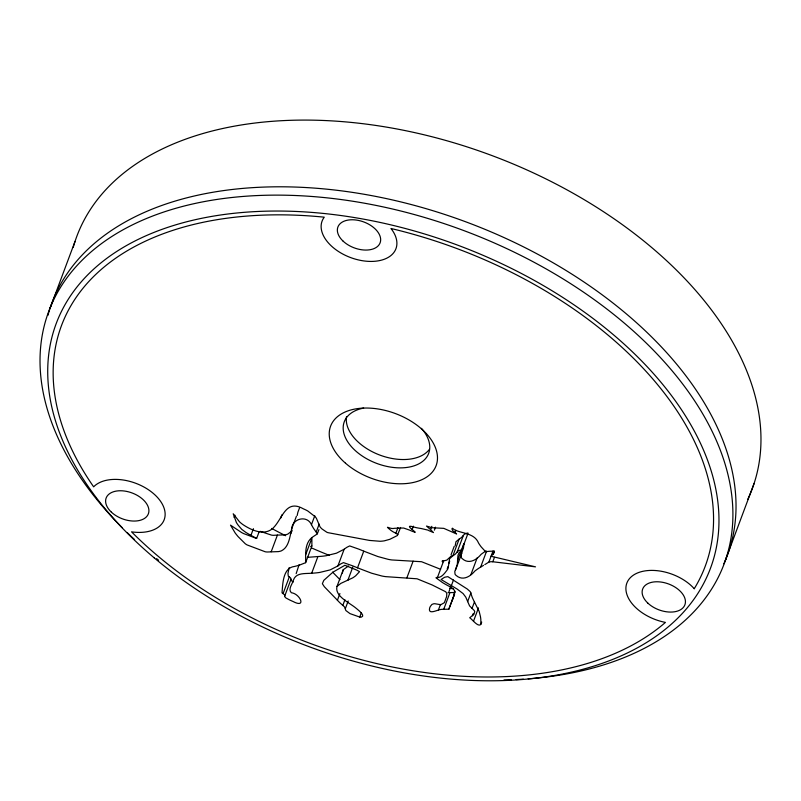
<?xml version="1.0" encoding="UTF-8"?>
<svg xmlns="http://www.w3.org/2000/svg" width="801" height="801" viewBox="0 0 801 801"><rect width="100%" height="100%" fill="white"/><g stroke="black" fill="none" stroke-linecap="round" stroke-linejoin="round"><path stroke-width="1.2" d="M454.567 594.062L448.84 609.201L443.734 609.281A34.463 21.126 20.5 0 0 441.271 609.391C437.496 609.641 427.924 615.368 429.606 608.119A28.966 17.752 20.5 0 1 430.427 606.307L431.939 604.415L433.832 603.744A5.717 3.504 20.5 0 1 436.044 603.924L440.81 604.715L444.385 602.672L446.648 596.495L446.778 593.351L445.736 591.779L432.25 585L417.081 578.793L385.651 576.64A38.058 23.329 20.5 0 1 381.897 576.009L371.624 573.216L357.516 567.839A172.716 105.862 20.5 0 0 352.37 565.736L343.449 562.612L340.795 563.894A84.856 52.005 20.5 0 0 337.922 565.907L330.182 569.891L319.749 572.435A73.161 44.846 20.5 0 1 311.679 573.226C305.391 573.816 295.929 572.405 293.446 580.084C292.565 583.879 287.619 589.266 291.354 592.73C300.175 593.781 306.663 608.71 293.076 601.511A49.412 30.288 20.5 0 1 289.511 599.889L286.157 598.097A3.374 2.063 20.5 0 1 284.896 596.765L284.545 594.953A3.484 2.133 20.5 0 0 283.063 593.631L282.743 593.441A2.073 1.272 20.5 0 1 282.042 592.74C282.783 583.739 282.893 567.709 294.528 566.457A78.158 47.9 20.5 0 0 299.884 564.945L305.632 562.682C305.822 554.863 304.55 545.471 310.267 539.103A32.481 19.905 20.5 0 1 312.991 536.78L317.236 533.977L318.938 529.601M305.632 562.682L311.869 546.012L311.889 538.082L305.662 554.753M483.494 565.396L479.158 568.009A115.704 70.909 20.5 0 0 474.843 571.053C470.277 576.63 462.678 581.246 456.119 575.428A4.766 2.924 20.5 0 1 455.018 574.097L454.788 571.544L457.201 564.745A77.246 47.339 20.5 0 0 457.551 560.49L457.952 555.433L458.953 552.95A11.524 7.069 20.5 0 1 459.734 552.089L461.837 549.846L459.103 550.447A11.274 6.909 20.5 0 0 457.721 551.388L455.368 554.072A38.889 23.83 20.5 0 1 452.915 555.734L449.551 558.808L448.16 568.009A23.65 14.498 20.5 0 1 447.519 569.501C444.986 572.745 441.952 577.621 437.406 577.581A1.212 0.741 20.5 0 0 435.994 577.841L442.653 582.667A84.836 51.995 20.5 0 0 447.609 585.491L450.943 587.253A11.284 6.919 20.5 0 1 453.026 588.705L454.678 590.727L453.536 596.495A169.842 104.1 20.5 0 1 452.074 600.73M296.16 573.626L299.073 564.785M259.123 531.784L256.63 538.452L243.724 533.626A22.038 13.507 20.5 0 1 241.421 532.425L230.508 525.136L235.174 532.985A107.064 65.622 20.5 0 0 238.077 536.6L245.256 543.739A14.899 9.131 20.5 0 0 247.048 544.91L265.191 551.759A9.652 5.917 20.5 0 0 267.294 551.999L278.327 551.609A15.169 9.302 20.5 0 0 281.582 550.748C288.29 547.293 289.481 538.823 291.013 532.114A71.179 43.624 20.5 0 1 291.704 528.77C292.365 518.407 307.083 514.843 311.459 524.655A61.697 37.817 20.5 0 0 313.692 528.6L317.386 533.766M455.178 545.811L455.969 541.716L459.153 539.053A38.889 23.83 20.5 0 0 461.606 537.391L463.949 534.718A11.274 6.909 20.5 0 1 465.341 533.766L467.283 533.086M289.141 567.649L287.98 573.416L288.27 576.069A2.073 1.272 20.5 0 0 288.981 576.76L289.301 576.96A3.484 2.133 20.5 0 1 290.783 578.272L291.133 580.094A3.374 2.063 20.5 0 0 292.395 581.416L293.306 581.947M480.86 624.279L480.83 619.423A108.866 66.723 20.5 0 0 480.43 616.53L479.148 611.363L474.673 602.402A112.941 69.226 20.5 0 1 472.22 597.316L470.277 591.699L467.253 589.005L447.869 576.65L444.785 577.201A15.539 9.522 20.5 0 0 443.904 577.701L441.091 579.503L457.101 589.035L463.088 593.571L465.771 597.135L469.576 605.896L474.022 610.302A5.126 3.144 20.5 0 1 474.713 611.654L473.912 614.397L469.716 617.761C472.21 619.143 480.159 630.387 481.691 622.047M290.833 533.596L292.105 530.152M400.59 527.489L397.306 535.569L389.857 539.293L384.43 540.815A29.647 18.173 20.5 0 1 380.004 541.266L369.481 540.425L328.04 532.675A5.417 3.324 20.5 0 1 326.748 532.194L322.072 529.01A14.879 9.111 20.5 0 1 320.06 526.888L316.455 518.417A14.588 8.941 20.5 0 0 315.083 516.645L307.824 511.018A23.94 14.668 20.5 0 0 303.509 508.905C286.458 499.203 283.123 516.595 274.543 526.547C266.082 536.75 252.415 530.803 243.424 524.925A22.488 13.777 20.5 0 1 239.429 521.711L233.211 513.771L236.385 522.482A44.476 27.264 20.5 0 0 238.207 525.216L241.692 529.301L245.767 532.345A68.115 41.742 20.5 0 0 250.933 535.348L256.63 538.452M50.073 308.175L75.014 241.471M234.112 517.446L234.943 515.223M250.933 535.348L253.426 528.68M280.64 518.187L281.892 514.853M271.189 551.749L277.426 535.078L284.565 534.928A15.169 9.302 20.5 0 0 287.819 534.077L291.734 531.093M283.063 593.631L289.301 576.96M284.776 595.934L291.013 579.263M311.459 524.655L314.783 515.754M316.235 531.954L319.148 524.174M311.679 573.226L317.917 556.545A73.161 44.846 20.5 0 0 325.987 555.764L336.42 553.211L344.16 549.226A84.856 52.005 20.5 0 1 347.033 547.223L349.687 545.932L358.608 549.065A172.716 105.862 20.5 0 1 363.754 551.158L377.862 556.545L388.125 559.328A38.058 23.329 20.5 0 0 391.879 559.959L421.556 561.721L440.57 569.281M337.922 565.907L344.16 549.226M336.991 586.442L340.846 583.388L352.72 577.871A80.1 49.091 20.5 0 0 355.704 575.769L359.529 571.674L357.136 570.272A82.783 50.743 20.5 0 0 355.434 569.541L344.911 565.266L333.667 571.754A41.812 25.622 20.5 0 0 332.165 572.855L323.804 580.355L322.362 583.709L324.335 586.712L337.411 600.229A48.14 29.507 20.5 0 0 340.445 603.313L344.2 606.617A8.731 5.357 20.5 0 1 345.051 608.069L345.291 608.78A15.449 9.472 20.5 0 0 345.882 610.542L349.987 613.616L359.749 617.06A7.459 4.576 20.5 0 0 361.441 617.09C365.857 615.779 357.867 609.741 356.155 608.289C349.747 602.823 334.478 596.274 336.991 586.442L343.218 569.761L348.525 565.967M337.411 600.229L339.904 593.561M347.814 580.415L352.8 567.078M342.848 605.326L344.921 599.769M357.516 567.839L363.754 551.158M345.291 608.78L348.195 601M359.749 617.06L361.411 612.615M397.897 534.678L395.874 533.216L397.957 527.659M395.874 533.216L393.591 532.094A21.877 13.407 20.5 0 1 390.938 530.402C383.168 523.924 390.307 529.701 394.322 528.32A37.777 23.149 20.5 0 0 397.056 528.159L403.624 528.029L409.451 530.072A59.705 36.596 20.5 0 0 412.635 531.443L415.228 532.295L413.907 530.943A34.193 20.956 20.5 0 0 412.135 529.521L413.376 526.177M406.888 577.821L413.126 561.141M412.135 529.511C405.496 524.214 412.735 526.758 415.999 527.599A53.076 32.531 20.5 0 0 421.156 528.51L427.934 530.112A6.768 4.145 20.5 0 1 429.136 530.743L433.481 532.585L430.598 529.651L431.839 526.317M434.392 530.162L435.514 527.168M437.406 577.581L443.644 560.91L446.798 560.119L451.514 555.794M430.598 529.651L426.492 526.057L429.887 527.058A8.34 5.116 20.5 0 0 431.799 527.719L443.804 528.36L456.6 533.967L454.998 532.435L455.829 530.212M451.073 554.723L454.187 546.392M448.88 563.383L449.711 561.161M447.228 568.81L448.059 566.587M452.915 555.734L459.153 539.053M457.071 552.269L463.308 535.589M438.417 609.962L440.49 604.405M457.551 560.49L463.789 543.819A77.246 47.339 20.5 0 1 463.439 548.074L461.016 554.863L461.256 557.416A4.766 2.924 20.5 0 0 462.347 558.748C468.915 564.565 476.515 559.959 481.081 554.372A115.704 70.909 20.5 0 1 485.386 551.338L486.137 550.868M462.317 548.545L467.584 534.477M455.609 569.831L461.847 553.151M448.93 591.729L450.873 586.522M451.404 585.571L453.476 580.014M443.734 609.281L449.962 592.6L454.608 592.53M448.84 609.201L454.658 593.631M470.898 574.627L477.126 557.957M467.624 601.651L470.948 592.76M480.64 567.098L486.457 551.529M484.805 564.605L488.89 562.082L493.126 550.688M471.979 608.53L474.482 601.861M488.89 562.082L490.602 561.731A14.428 8.841 20.5 0 1 492.795 561.771L535.519 566.848L491.043 556.244L493.005 554.242L494.257 550.898M472.43 615.759L473.261 613.536M492.795 561.771L494.457 557.316M473.501 621.226L478.487 607.889M725.336 560.4L754.041 483.584M291.704 528.77L296.4 516.265M455.108 592.42L455.379 591.739M299.524 507.924L297.932 512.089A71.179 43.624 20.5 0 0 297.251 515.443M343.218 569.761L342.357 573.065M493.005 554.242C497.882 549.736 487.198 551.539 485.636 551.729L481.231 546.943A57.131 35.014 20.5 0 1 478.587 543.128C474.532 533.065 462.648 533.756 454.327 529.741A3.594 2.203 20.5 0 1 453.566 529.111C451.073 526.257 451.834 530.923 453.867 531.614A8.781 5.387 20.5 0 0 454.998 532.435M467.243 534.257L468.044 533.076M310.648 546.512L311.869 546.012M307.294 557.356L317.917 556.545M277.426 535.078L273.521 535.318A9.652 5.917 20.5 0 1 271.419 535.088L260.225 531.363M442.883 561.962L442.242 561.171M332.575 572.114L339.984 579.664M453.246 588.775A343.619 210.613 20.5 0 1 449.751 588.254M329.431 555.413A343.619 210.613 20.5 0 1 311.809 548.044M285.637 535.719A343.619 210.613 20.5 0 1 271.699 528.45M73.211 247.429A360.52 220.966 20.5 0 1 491.644 155.454A360.52 220.966 20.5 0 1 747.794 499.263M429.496 449.251A45.066 27.624 20.5 0 1 378.803 454.678A45.066 27.624 20.5 0 1 346.523 416.68M47.94 315.344A360.52 220.966 20.5 0 1 463.899 221.126A360.52 220.966 20.5 0 1 723.864 563.774M122.203 527.659A360.52 220.966 20.5 0 1 188.215 205.026A360.52 220.966 20.5 0 1 687.919 391.108A360.52 220.966 20.5 0 1 528.179 678.827M523.383 679.168A360.52 220.966 20.5 0 1 516.134 679.568M511.268 679.759A360.52 220.966 20.5 0 1 504.009 679.949M158.538 560.189A360.52 220.966 20.5 0 1 156.616 558.647M134.538 539.534A360.52 220.966 20.5 0 1 127.399 532.785M421.416 428.345A45.066 27.624 20.5 0 1 411.153 466.663A45.066 27.624 20.5 0 1 350.277 445.326A45.066 27.624 20.5 0 1 363.624 408.089M442.222 561.161A1.212 0.741 20.5 0 1 443.634 560.92M447.969 592.68A34.463 21.126 20.5 0 1 449.972 592.6M111.399 512.169A22.528 13.807 20.5 0 0 147.955 514.723A22.528 13.807 20.5 0 0 122.433 490.823A22.528 13.807 20.5 0 0 111.399 512.169M694.247 588.715A343.629 210.613 20.5 0 0 390.968 228.485A39.429 24.17 20.5 0 1 361.982 260.645A39.429 24.17 20.5 0 1 324.265 217.181A343.629 210.613 20.5 0 0 93.647 486.838A39.429 24.17 20.5 0 1 158.488 498.592A39.429 24.17 20.5 0 1 131.544 531.844A343.629 210.613 20.5 0 0 665.431 622.407A39.429 24.17 20.5 0 1 629.586 578.502A39.429 24.17 20.5 0 1 694.247 588.715M343.148 241.181A22.528 13.807 20.5 0 0 379.704 243.734A22.528 13.807 20.5 0 0 354.182 219.834A22.528 13.807 20.5 0 0 343.148 241.181M647.919 603.183A22.528 13.807 20.5 0 0 684.485 605.736A22.528 13.807 20.5 0 0 658.953 581.836A22.528 13.807 20.5 0 0 647.919 603.183M154.223 557.866A349.256 214.057 20.5 0 0 710.297 568.74A349.256 214.057 20.5 0 0 285.536 211.124A349.256 214.057 20.5 0 0 154.223 557.866M345.481 463.178A56.33 34.523 20.5 0 0 435.784 466.482A56.33 34.523 20.5 0 0 368.8 408.079A56.33 34.523 20.5 0 0 345.481 463.178"/></g></svg>
